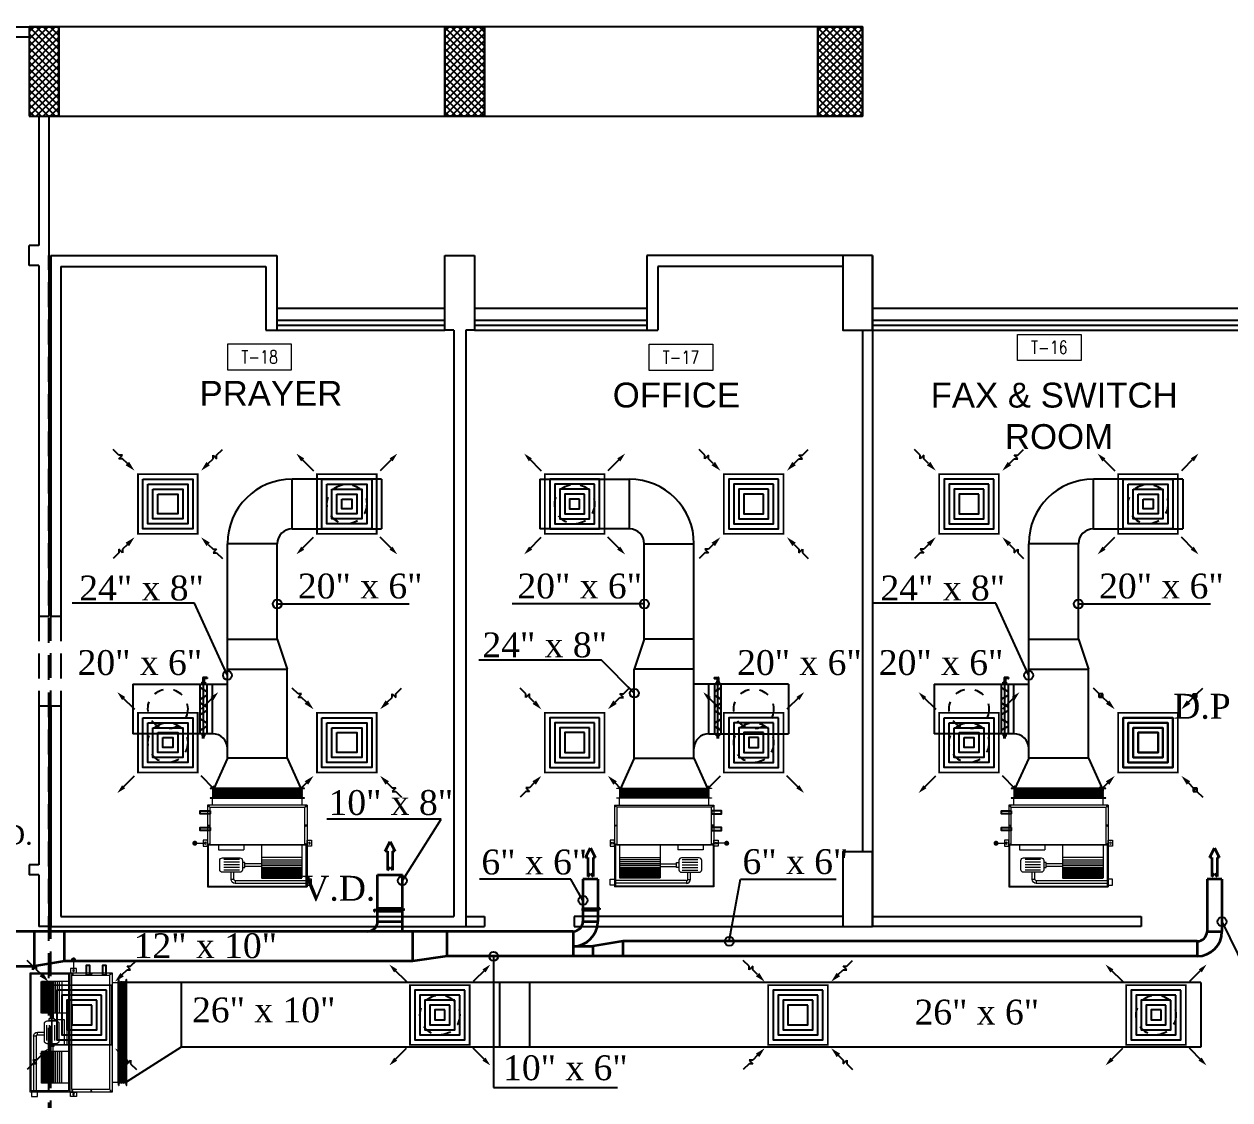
# Model space of a CAD drawing. Extents: x -432 to -365, y -145 to 173.
# Drawn here: x -423.19 to -411.07, y -5.99 to 4.83 of the extents above; entities that cross this region are included whole.
import ezdxf
from ezdxf.enums import TextEntityAlignment as Align

# ---------------------------------------------------------------- set-up
doc = ezdxf.new("R2010")
doc.units = 0
doc.header["$MEASUREMENT"] = 0
for name, pattern in [('DASHDOT', [1, 0.5, -0.25, 0, -0.25]), ('HIDDEN', [0.375, 0.25, -0.125]), ('HIDDEN-Z', [3, 2, -1])]:
    doc.linetypes.add(name, pattern=pattern)
for name, color, linetype in [('01_AC-EQUIP', 206, 'Continuous'), ('03_AC-S.DUCT', 5, 'Continuous'), ('12-AC-FL.CONN.', 2, 'Continuous'), ('A.C.VOLUM DAMPER', 2, 'Continuous'), ('COL', 2, 'Continuous'), ('COLHATCH', 5, 'Continuous'), ('column', 6, 'Continuous'), ('DASH', 1, 'Continuous'), ('elev', 2, 'Continuous'), ('FASEL', 253, 'Continuous'), ('M-CH-WP-R', 40, 'HIDDEN-Z'), ('M-CH-WP-S', 142, 'Continuous'), ('M-DIFUSER', 195, 'Continuous'), ('M-DUCT-RA', 30, 'Continuous'), ('M-DUCT-SA', 5, 'Continuous'), ('M-EQBMNT', 21, 'Continuous'), ('WALL', 4, 'Continuous'), ('WIN', 5, 'Continuous'), ('ZONE TEXT', 73, 'Continuous')]:
    doc.layers.add(name, color=color, linetype=linetype)
for name, color, linetype, lineweight in [('04-AC_F.A.DUCT', 4, 'Continuous', 35), ('A-SYMB-RMNU', 4, 'Continuous', 9), ('AC-TEXT', 15, 'Continuous', 30)]:
    doc.layers.add(name, color=color, linetype=linetype, lineweight=lineweight)
doc.styles.add('AC', font='romans.shx', dxfattribs={"height": 0.2})
doc.styles.add('ARABY', font='sosa.shx')
doc.styles.add('ROMANS-TITLE', font='ROMANS.shx', dxfattribs={"width": 0.8})
doc.dimstyles.new('IHAB', dxfattribs={"dimscale": 0, "dimtxt": 0.15, "dimasz": 0.09, "dimexe": 0.18, "dimexo": 0.0625, "dimgap": 0, "dimtad": 0, "dimtih": 1, "dimtoh": 1, "dimzin": 0, "dimdsep": 46, "dimtxsty": 'ARABY', "dimcen": 0.03, "dimse1": 1, "dimse2": 1, "dimclrd": 36, "dimclrt": 42, "dimadec": 0, "dimazin": 0, "dimtfac": 1, "dimtmove": 1, "dimatfit": 3, "dimldrblk": 'ORIGIN', "dimfxl": 1, "dimtolj": 1, "dimtzin": 0, "dimarcsym": 0})

# ---------------------------------------------------------------- blocks, each defined once
blk = doc.blocks.new('*U251')
at = {"layer": 'M-DIFUSER', "ltscale": 5, "const_width": 18}
blk.add_lwpolyline([(-300, 300), (300, 300), (300, -300), (-300, -300)], close=True, dxfattribs=at)
at = {"layer": 'M-DIFUSER', "color": 21}
for points in [[(250, 250), (-250, 250), (-250, -250), (250, -250)], [(200, 200), (-200, 200), (-200, -200), (200, -200)], [(150, 150), (-150, 150), (-150, -150), (150, -150)], [(100, 100), (-100, 100), (-100, -100), (100, -100)], [(50, 50), (-50, 50), (-50, -50), (50, -50)]]:
    blk.add_lwpolyline(points, close=True, dxfattribs=at)
at = {"layer": 'M-DUCT-SA', "color": 5, "extrusion": (-5.07059e-20, -1.19855e-17, -1)}
blk.add_line((-461, 461), (-335, 335), dxfattribs=at)
at = {"layer": 'M-DUCT-SA', "color": 5, "extrusion": (-1.19855e-17, 5.07059e-20, -1)}
blk.add_line((461, 461), (335, 335), dxfattribs=at)
at = {"layer": 'M-DUCT-SA', "color": 5, "extrusion": (1.19855e-17, -5.07059e-20, -1)}
blk.add_line((-461, -461), (-335, -335), dxfattribs=at)
at = {"layer": 'M-DUCT-SA', "color": 5, "extrusion": (5.07059e-20, 1.19855e-17, -1)}
blk.add_line((461, -461), (335, -335), dxfattribs=at)
at = {"layer": 'M-DUCT-SA', "color": 5, "extrusion": (-5.07059e-20, -1.19855e-17, -1)}
blk.add_solid([(460, 428), (429, 459), (507, 507)], dxfattribs=at)
at = {"layer": 'M-DUCT-SA', "color": 5, "extrusion": (5.07059e-20, -1.19855e-17, -1)}
blk.add_solid([(-460, 428), (-429, 459), (-507, 507)], dxfattribs=at)
at = {"layer": 'M-DUCT-SA', "color": 5, "extrusion": (1.19855e-17, -5.07059e-20, -1)}
blk.add_solid([(428, -460), (459, -429), (507, -507)], dxfattribs=at)
at = {"layer": 'M-DUCT-SA', "color": 5, "extrusion": (-1.19855e-17, -5.07059e-20, -1)}
blk.add_solid([(-428, -460), (-459, -429), (-507, -507)], dxfattribs=at)
blk = doc.blocks.new('*U254')
at = {"layer": 'M-DIFUSER', "ltscale": 5, "const_width": 18}
blk.add_lwpolyline([(-300, 300), (300, 300), (300, -300), (-300, -300)], close=True, dxfattribs=at)
at = {"layer": 'M-DIFUSER', "color": 21}
for points in [[(250, 250), (-250, 250), (-250, -250), (250, -250)], [(200, 200), (-200, 200), (-200, -200), (200, -200)], [(150, 150), (-150, 150), (-150, -150), (150, -150)], [(100, 100), (-100, 100), (-100, -100), (100, -100)]]:
    blk.add_lwpolyline(points, close=True, dxfattribs=at)
at = {"layer": 'M-DUCT-RA', "color": 30}
for p, q in [((-491, 491), (-549, 549)), ((-491, 455), (-491, 491)), ((-455, 491), (-491, 455)), ((-455, 455), (-455, 491)), ((455, 491), (491, 491)), ((491, 455), (455, 491)), ((491, 491), (549, 549)), ((-406, 406), (-455, 455)), ((406, 406), (455, 455)), ((455, 455), (491, 455)), ((-491, -455), (-455, -491)), ((-455, -455), (-491, -455)), ((-406, -406), (-455, -455)), ((406, -406), (455, -455)), ((455, -491), (491, -455)), ((455, -455), (455, -491)), ((491, -455), (491, -491)), ((-491, -491), (-549, -549)), ((-455, -491), (-491, -491)), ((491, -491), (549, -549))]:
    blk.add_line(p, q, dxfattribs=at)
for points in [[(-389, 424), (-424, 389), (-335, 335)], [(424, 389), (389, 424), (335, 335)], [(-424, -389), (-389, -424), (-335, -335)], [(389, -424), (424, -389), (335, -335)]]:
    blk.add_solid(points, dxfattribs=at)
blk = doc.blocks.new('A$C224F6469')
at = {"layer": '01_AC-EQUIP', "color": 1, "lineweight": 20}
for p, q in [((0, 0), (1, 0)), ((0, -0.82), (0, 0)), ((1, -0.82), (1, 0)), ((0.007, -0.004), (0.988, -0.004)), ((0.007, -0.42), (0.007, -0.004)), ((0.236, -0.074), (0.236, -0.145)), ((0.263, -0.074), (0.236, -0.074)), ((0.263, -0.074), (0.263, -0.145)), ((0.276, -0.035), (1, -0.035)), ((0.276, -0.061), (0.276, -0.035)), ((0.276, -0.061), (1, -0.061)), ((0.541, -0.42), (0.541, -0.09)), ((0.541, -0.09), (0.949, -0.09)), ((0.541, -0.092), (0.949, -0.092)), ((0.541, -0.094), (0.949, -0.094)), ((0.541, -0.096), (0.949, -0.096)), ((0.541, -0.099), (0.949, -0.099)), ((0.541, -0.103), (0.949, -0.103)), ((0.541, -0.106), (0.949, -0.106)), ((0.541, -0.11), (0.949, -0.11)), ((0.541, -0.115), (0.949, -0.115)), ((0.949, -0.42), (0.949, -0.09)), ((0.988, -0.42), (0.988, -0.004)), ((0.32, -0.168), (0.163, -0.168)), ((0.32, -0.194), (0.163, -0.194)), ((0.32, -0.221), (0.163, -0.221)), ((0.541, -0.204), (0.376, -0.204)), ((0.541, -0.231), (0.376, -0.231)), ((0.541, -0.122), (0.949, -0.122)), ((0.541, -0.129), (0.949, -0.129)), ((0.541, -0.138), (0.949, -0.138)), ((0.541, -0.148), (0.949, -0.148)), ((0.541, -0.158), (0.949, -0.158)), ((0.541, -0.168), (0.949, -0.168)), ((0.541, -0.175), (0.949, -0.175)), ((0.541, -0.184), (0.949, -0.184)), ((0.541, -0.194), (0.949, -0.194)), ((0.541, -0.214), (0.949, -0.214)), ((0.541, -0.23), (0.949, -0.23)), ((0.32, -0.248), (0.163, -0.248)), ((0.32, -0.274), (0.163, -0.274)), ((0.541, -0.25), (0.949, -0.25)), ((0.541, -0.27), (0.949, -0.27)), ((0.949, -0.295), (0.541, -0.295)), ((0, -0.42), (1, -0.42)), ((0.022, -0.425), (0.001, -0.425)), ((0.011, -0.418), (0.011, -0.432)), ((0.109, -0.37), (0.363, -0.37)), ((0.109, -0.42), (0.109, -0.37)), ((0.363, -0.42), (0.363, -0.37)), ((0.978, -0.425), (0.999, -0.425)), ((0.989, -0.418), (0.989, -0.432)), ((0.022, -0.615), (0.001, -0.615)), ((0.011, -0.608), (0.011, -0.622)), ((0.978, -0.615), (0.999, -0.615)), ((0.989, -0.608), (0.989, -0.622)), ((1, -0.82), (0, -0.82)), ((0.022, -0.81), (0.001, -0.81)), ((0.011, -0.803), (0.011, -0.817)), ((0.05, -0.82), (0.05, -0.89)), ((0.95, -0.82), (0.95, -0.89)), ((0.978, -0.81), (0.999, -0.81)), ((0.989, -0.803), (0.989, -0.817))]:
    blk.add_line(p, q, dxfattribs=at)
at = {"layer": '01_AC-EQUIP', "color": 1, "linetype": 'DASHDOT', "lineweight": 20}
blk.add_line((0.541, -0.168), (0.949, -0.168), dxfattribs=at)
at = {"layer": '01_AC-EQUIP', "color": 4, "lineweight": 20}
blk.add_line((-0.128, -0.438), (-0.023, -0.438), dxfattribs=at)
at = {"layer": '01_AC-EQUIP', "color": 2, "lineweight": 20}
for p, q in [((0.047, -0.9), (0.063, -0.895)), ((0.047, -0.9), (0.063, -0.905)), ((0.047, -0.91), (0.063, -0.905)), ((0.047, -0.91), (0.063, -0.915)), ((0.047, -0.92), (0.063, -0.915)), ((0.047, -0.92), (0.063, -0.925)), ((0.047, -0.931), (0.063, -0.925)), ((0.047, -0.931), (0.063, -0.936)), ((0.047, -0.941), (0.063, -0.936)), ((0.047, -0.941), (0.063, -0.946)), ((0.047, -0.951), (0.063, -0.946)), ((0.047, -0.951), (0.063, -0.956)), ((0.047, -0.961), (0.063, -0.956)), ((0.047, -0.961), (0.063, -0.966)), ((0.047, -0.971), (0.063, -0.966)), ((0.063, -0.905), (0.937, -0.905)), ((0.063, -0.915), (0.937, -0.915)), ((0.063, -0.925), (0.937, -0.925)), ((0.063, -0.936), (0.937, -0.936)), ((0.063, -0.946), (0.937, -0.946)), ((0.063, -0.956), (0.937, -0.956)), ((0.063, -0.966), (0.937, -0.966)), ((0.953, -0.9), (0.937, -0.895)), ((0.953, -0.9), (0.937, -0.905)), ((0.953, -0.91), (0.937, -0.905)), ((0.953, -0.91), (0.937, -0.915)), ((0.953, -0.92), (0.937, -0.915)), ((0.953, -0.92), (0.937, -0.925)), ((0.953, -0.931), (0.937, -0.925)), ((0.953, -0.931), (0.937, -0.936)), ((0.953, -0.941), (0.937, -0.936)), ((0.953, -0.941), (0.937, -0.946)), ((0.953, -0.951), (0.937, -0.946)), ((0.953, -0.951), (0.937, -0.956)), ((0.953, -0.961), (0.937, -0.956)), ((0.953, -0.961), (0.937, -0.966)), ((0.953, -0.971), (0.937, -0.966)), ((0.047, -0.971), (0.063, -0.976)), ((0.047, -0.981), (0.063, -0.976)), ((0.047, -0.981), (0.063, -0.987)), ((0.063, -0.976), (0.937, -0.976)), ((0.953, -0.971), (0.937, -0.976)), ((0.953, -0.981), (0.937, -0.976)), ((0.953, -0.981), (0.937, -0.987))]:
    blk.add_line(p, q, dxfattribs=at)
at = {"layer": '01_AC-EQUIP', "color": 1, "lineweight": 20}
for points in [[(1.044, -0.076), (1, -0.076), (1, -0.016), (1.044, -0.016)], [(0.351, -0.193), (0.376, -0.193), (0.376, -0.243), (0.351, -0.243)], [(-0.044, -0.407), (0, -0.407), (0, -0.467), (-0.044, -0.467)], [(0.025, -0.8), (0.975, -0.8), (0.975, -0.42), (0.025, -0.42)], [(1.044, -0.407), (1, -0.407), (1, -0.467), (1.044, -0.467)]]:
    blk.add_lwpolyline(points, close=True, dxfattribs=at)
blk.add_lwpolyline([(0.324, -0.145), (0.149, -0.145, 0.414214), (0.122, -0.171), (0.122, -0.264, 0.414214), (0.149, -0.291), (0.324, -0.291, 0.414214), (0.351, -0.264), (0.351, -0.171, 0.414214)], format="xyb", close=True, dxfattribs=at)
at = {"layer": '01_AC-EQUIP', "color": 4, "lineweight": 20, "const_width": 0.0252}
blk.add_lwpolyline([(-0.126, -0.45, 1), (-0.131, -0.425, 1)], format="xyb", close=True, dxfattribs=at)
at = {"layer": '01_AC-EQUIP', "color": 2, "lineweight": 20}
for points in [[(0.975, -0.89), (0.975, -0.895), (0.025, -0.895), (0.025, -0.89)], [(0.975, -0.987), (0.975, -0.992), (0.025, -0.992), (0.025, -0.987)]]:
    blk.add_lwpolyline(points, close=True, dxfattribs=at)
at = {"layer": '01_AC-EQUIP', "color": 1, "lineweight": 20}
for centre in [(-0.023, -0.438), (1.023, -0.438)]:
    blk.add_circle(centre, 0.00932, dxfattribs=at)
for radius in [0.0399, 0.0133]:
    blk.add_arc((0.276, -0.074), radius, 90.0006, 180.0006, dxfattribs=at)
at = {"layer": '01_AC-EQUIP', "color": 1, "lineweight": 20, "extrusion": (0, 0, -1)}
for centre, major_axis, start_param, end_param in [((0.011, -0.425), (-0.00827, 0), -1.570796, 4.712389), ((0.011, -0.425), (-0.0047, 0), 3.141593, 9.424778), ((0.011, -0.615), (-0.00827, 0), -1.570796, 4.712389), ((0.011, -0.615), (-0.0047, 0), 3.141593, 9.424778), ((0.011, -0.81), (-0.00827, 0), -1.570796, 4.712389), ((0.011, -0.81), (-0.0047, 0), 3.141593, 9.424778)]:
    blk.add_ellipse(centre, major_axis=major_axis, ratio=0.646018, start_param=start_param, end_param=end_param, dxfattribs=at)
at = {"layer": '01_AC-EQUIP', "color": 1, "lineweight": 20}
for centre, major_axis, start_param, end_param in [((0.989, -0.425), (0.00827, 0), -1.570796, 4.712389), ((0.989, -0.425), (0.0047, 0), 3.141593, 9.424778), ((0.989, -0.615), (0.00827, 0), -1.570796, 4.712389), ((0.989, -0.615), (0.0047, 0), 3.141593, 9.424778), ((0.989, -0.81), (0.00827, 0), -1.570796, 4.712389), ((0.989, -0.81), (0.0047, 0), 3.141593, 9.424778)]:
    blk.add_ellipse(centre, major_axis=major_axis, ratio=0.646018, start_param=start_param, end_param=end_param, dxfattribs=at)
at = {"layer": 'M-CH-WP-R', "color": 6, "linetype": 'ByBlock', "ltscale": 1.5}
blk.add_lwpolyline([(0.025, -0.762), (0.025, -0.732), (-0.075, -0.732), (-0.075, -0.762)], close=True, dxfattribs=at)
at = {"layer": 'M-CH-WP-S', "color": 5, "linetype": 'ByBlock', "ltscale": 1.5}
blk.add_lwpolyline([(0.025, -0.597), (0.025, -0.567), (-0.075, -0.567), (-0.075, -0.597)], close=True, dxfattribs=at)
at = {"layer": 'M-EQBMNT', "color": 21, "linetype": 'ByBlock', "ltscale": 1.5}
blk.add_line((0.541, -0.09), (0.949, -0.09), dxfattribs=at)
blk = doc.blocks.new('A$C180A56EA')
at = {"layer": 'A.C.VOLUM DAMPER'}
h = blk.add_hatch(dxfattribs=at)
h.set_pattern_fill('ANSI31', color=256, scale=0.001, style=0)
h.set_pattern_definition([(45, (129.5106855, -230.48025158), (-8.838834765e-05, 8.838834765e-05), [])])
h.paths.add_polyline_path([(0.0459, 0.0039), (0.0459, 0.0065), (0.0401, 0.0065), (0.0401, -0.0027), (0.0459, -0.0027), (0.0459, 0), (0.0603, 0), (0.0603, 0.0128), (0.057, 0.0128), (0.057, 0.0039)])
for p, q in [((-0.1242, 0.0032), (-0.1161, 0.0032)), ((-0.1161, 0.0004), (-0.119, 0.0032)), ((-0.1185, 0), (-0.1161, 0.0024)), ((-0.1161, 0.0015), (-0.1179, 0.0032)), ((-0.1174, 0), (-0.1161, 0.0013)), ((-0.1161, 0.0026), (-0.1168, 0.0032)), ((-0.1163, 0), (-0.1161, 0.0001)), ((-0.1161, 0.0001), (-0.1104, 0.0058)), ((-0.1161, 0.0013), (-0.1116, 0.0058)), ((-0.1161, 0.0024), (-0.1127, 0.0058)), ((-0.1161, -0.0026), (-0.1161, 0.0058)), ((-0.1161, 0.0035), (-0.1138, 0.0058)), ((-0.1161, 0.0058), (-0.1099, 0.0058)), ((-0.1161, 0.0057), (-0.116, 0.0058)), ((-0.1161, 0.0046), (-0.1149, 0.0058)), ((-0.1161, -0.001), (-0.1099, 0.0053)), ((-0.1099, -0.0014), (-0.1161, 0.0048)), ((-0.1161, -0.0021), (-0.1099, 0.0042)), ((-0.1099, -0.0026), (-0.1161, 0.0037)), ((-0.1109, -0.0026), (-0.1161, 0.0026)), ((-0.112, -0.0026), (-0.1161, 0.0015)), ((-0.1131, -0.0026), (-0.1161, 0.0004)), ((-0.1099, -0.0003), (-0.116, 0.0058)), ((-0.1156, -0.0026), (-0.1099, 0.0031)), ((-0.1099, 0.0008), (-0.1149, 0.0058)), ((-0.1145, -0.0026), (-0.1099, 0.002)), ((-0.1099, 0.0019), (-0.1138, 0.0058)), ((-0.1134, -0.0026), (-0.1099, 0.0009)), ((-0.1128, 0.0019), (0.0401, 0.0019)), ((-0.1099, 0.003), (-0.1127, 0.0058)), ((-0.1099, 0.0041), (-0.1116, 0.0058)), ((-0.1099, 0.0052), (-0.1105, 0.0058)), ((0.0401, 0.0121), (-0.1099, 0.0121)), ((-0.0882, 0.0113), (-0.0994, -0.0075)), ((-0.0768, 0.0113), (-0.0656, -0.0075)), ((-0.0402, 0.0113), (-0.0514, -0.0075)), ((-0.0284, 0.0113), (-0.0173, -0.0075)), ((0.0056, 0.0113), (-0.0056, -0.0075)), ((0.0174, 0.0113), (0.0286, -0.0075)), ((0.0459, 0.0065), (0.0401, 0.0065)), ((0.0401, 0.0065), (0.0401, -0.0027)), ((0.0459, 0.0039), (0.0459, 0.0065)), ((0.057, 0.0039), (0.0459, 0.0039)), ((0.0603, 0.0128), (0.057, 0.0128)), ((0.057, 0.0128), (0.057, 0.0039)), ((0.0603, 0.0128), (0.0603, 0)), ((-0.1242, 0), (-0.1161, 0)), ((-0.1142, -0.0026), (-0.1161, -0.0007)), ((-0.1153, -0.0026), (-0.1161, -0.0018)), ((-0.1099, -0.0026), (-0.1161, -0.0026)), ((-0.1123, -0.0026), (-0.1099, -0.0003)), ((-0.1111, -0.0026), (-0.1099, -0.0014)), ((-0.11, -0.0026), (-0.1099, -0.0025)), ((-0.1099, -0.0083), (0.0401, -0.0083)), ((0.0401, -0.0027), (0.0459, -0.0027)), ((0.0603, 0), (0.0459, 0)), ((0.0459, -0.0027), (0.0459, 0))]:
    blk.add_line(p, q, dxfattribs=at)
at = {"layer": 'A.C.VOLUM DAMPER', "extrusion": (0, 0, -1)}
for centre, major_axis, start_param, end_param in [((-0.0938, 0.0019), (0.00135, 0.00135), 3.926991, 7.068583), ((-0.0938, 0.0019), (-0.00135, 0.00135), 2.356195, 5.497787), ((-0.0712, 0.0019), (0.00135, 0.00135), 3.926991, 7.068583), ((-0.0712, 0.0019), (-0.00135, 0.00135), 2.356195, 5.497787), ((-0.0458, 0.0019), (0.00135, 0.00135), 3.926991, 7.068583), ((-0.0458, 0.0019), (-0.00135, 0.00135), 2.356195, 5.497787), ((-0.0228, 0.0019), (0.00135, 0.00135), 3.926991, 7.068583), ((-0.0228, 0.0019), (-0.00135, 0.00135), 2.356194, 5.497787), ((0, 0.0019), (0.00135, 0.00135), 3.926991, 7.068583), ((0, 0.0019), (0.00135, 0.00135), 0.785398, 3.926991), ((0.023, 0.0019), (0.00135, 0.00135), 3.926991, 7.068583), ((0.023, 0.0019), (-0.00135, 0.00135), 2.356195, 5.497787)]:
    blk.add_ellipse(centre, major_axis=major_axis, ratio=1, start_param=start_param, end_param=end_param, dxfattribs=at)
blk = doc.blocks.new('A$C069E27EC')
at = {"layer": '01_AC-EQUIP', "color": 2, "linetype": 'Continuous'}
for p, q in [((0, 0), (0, -130)), ((1, 0.3), (0.5, -1.3)), ((1, 0.3), (1.5, -1.3)), ((2, 0.3), (1.5, -1.3)), ((2, 0.3), (2.5, -1.3)), ((3, 0.3), (2.5, -1.3)), ((3, 0.3), (3.6, -1.3)), ((4.1, 0.3), (3.6, -1.3)), ((4.1, 0.3), (4.6, -1.3)), ((5.1, 0.3), (4.6, -1.3)), ((5.1, 0.3), (5.6, -1.3)), ((6.1, 0.3), (5.6, -1.3)), ((6.1, 0.3), (6.6, -1.3)), ((7.1, 0.3), (6.6, -1.3)), ((7.1, 0.3), (7.6, -1.3)), ((8.1, 0.3), (7.6, -1.3)), ((8.1, 0.3), (8.6, -1.3)), ((9.2, 0.3), (8.6, -1.3)), ((9.2, 0.3), (9.7, -1.3)), ((1.5, -128.7), (1.5, -1.3)), ((2.5, -128.7), (2.5, -1.3)), ((3.6, -128.7), (3.6, -1.3)), ((4.6, -128.7), (4.6, -1.3)), ((5.6, -128.7), (5.6, -1.3)), ((6.6, -128.7), (6.6, -1.3)), ((7.6, -128.7), (7.6, -1.3)), ((8.6, -128.7), (8.6, -1.3)), ((1, -130.3), (0.5, -128.7)), ((1, -130.3), (1.5, -128.7)), ((2, -130.3), (1.5, -128.7)), ((2, -130.3), (2.5, -128.7)), ((3, -130.3), (2.5, -128.7)), ((3, -130.3), (3.6, -128.7)), ((4.1, -130.3), (3.6, -128.7)), ((4.1, -130.3), (4.6, -128.7)), ((5.1, -130.3), (4.6, -128.7)), ((5.1, -130.3), (5.6, -128.7)), ((6.1, -130.3), (5.6, -128.7)), ((6.1, -130.3), (6.6, -128.7)), ((7.1, -130.3), (6.6, -128.7)), ((7.1, -130.3), (7.6, -128.7)), ((8.1, -130.3), (7.6, -128.7)), ((8.1, -130.3), (8.6, -128.7)), ((9.2, -130.3), (8.6, -128.7)), ((9.2, -130.3), (9.7, -128.7))]:
    blk.add_line(p, q, dxfattribs=at)
for points in [[(0, 2.5), (0.5, 2.5), (0.5, -132.5), (0, -132.5)], [(9.7, 2.5), (10.2, 2.5), (10.2, -132.5), (9.7, -132.5)]]:
    blk.add_lwpolyline(points, close=True, dxfattribs=at)
blk = doc.blocks.new('A$C7CD32F90')
at = {"layer": '01_AC-EQUIP', "color": 1, "lineweight": 20}
for p, q in [((0.089, -0.4), (0.089, -0.116)), ((0.408, -0.116), (0.089, -0.116)), ((0.408, -0.117), (0.089, -0.117)), ((0.408, -0.119), (0.089, -0.119)), ((0.408, -0.4), (0.408, -0.116)), ((0.599, -0.074), (0.599, -0.145)), ((0.626, -0.074), (0.599, -0.074)), ((0.626, -0.074), (0.626, -0.145)), ((0.639, -0.035), (1.2, -0.035)), ((0.639, -0.061), (0.639, -0.035)), ((0.639, -0.061), (1.2, -0.061)), ((0.791, -0.4), (0.791, -0.116)), ((0.791, -0.116), (1.11, -0.116)), ((0.791, -0.117), (1.11, -0.117)), ((0.791, -0.119), (1.11, -0.119)), ((1.11, -0.4), (1.11, -0.116)), ((0.408, -0.122), (0.089, -0.122)), ((0.408, -0.125), (0.089, -0.125)), ((0.408, -0.128), (0.089, -0.128)), ((0.408, -0.132), (0.089, -0.132)), ((0.408, -0.136), (0.089, -0.136)), ((0.408, -0.141), (0.089, -0.141)), ((0.408, -0.148), (0.089, -0.148)), ((0.408, -0.155), (0.089, -0.155)), ((0.408, -0.164), (0.089, -0.164)), ((0.408, -0.173), (0.089, -0.173)), ((0.408, -0.183), (0.089, -0.183)), ((0.408, -0.193), (0.089, -0.193)), ((0.408, -0.201), (0.089, -0.201)), ((0.408, -0.209), (0.089, -0.209)), ((0.408, -0.219), (0.089, -0.219)), ((0.408, -0.229), (0.089, -0.229)), ((0.408, -0.239), (0.089, -0.239)), ((0.408, -0.204), (0.46, -0.204)), ((0.408, -0.231), (0.46, -0.231)), ((0.683, -0.168), (0.526, -0.168)), ((0.683, -0.194), (0.526, -0.194)), ((0.683, -0.221), (0.526, -0.221)), ((0.791, -0.204), (0.739, -0.204)), ((0.791, -0.231), (0.739, -0.231)), ((0.791, -0.122), (1.11, -0.122)), ((0.791, -0.125), (1.11, -0.125)), ((0.791, -0.128), (1.11, -0.128)), ((0.791, -0.132), (1.11, -0.132)), ((0.791, -0.136), (1.11, -0.136)), ((0.791, -0.141), (1.11, -0.141)), ((0.791, -0.148), (1.11, -0.148)), ((0.791, -0.155), (1.11, -0.155)), ((0.791, -0.164), (1.11, -0.164)), ((0.791, -0.173), (1.11, -0.173)), ((0.791, -0.183), (1.11, -0.183)), ((0.791, -0.193), (1.11, -0.193)), ((0.791, -0.201), (1.11, -0.201)), ((0.791, -0.209), (1.11, -0.209)), ((0.791, -0.219), (1.11, -0.219)), ((0.791, -0.229), (1.11, -0.229)), ((0.791, -0.239), (1.11, -0.239)), ((0.408, -0.255), (0.089, -0.255)), ((0.408, -0.275), (0.089, -0.275)), ((0.408, -0.295), (0.089, -0.295)), ((0.089, -0.321), (0.408, -0.321)), ((0.472, -0.243), (0.472, -0.343)), ((0.472, -0.343), (0.726, -0.343)), ((0.683, -0.248), (0.526, -0.248)), ((0.683, -0.274), (0.526, -0.274)), ((0.726, -0.243), (0.726, -0.343)), ((0.791, -0.255), (1.11, -0.255)), ((0.791, -0.275), (1.11, -0.275)), ((0.791, -0.295), (1.11, -0.295)), ((1.11, -0.321), (0.791, -0.321)), ((0.022, -0.425), (0.001, -0.425)), ((0.011, -0.418), (0.011, -0.432)), ((0.472, -0.37), (0.726, -0.37)), ((0.472, -0.4), (0.472, -0.37)), ((0.726, -0.4), (0.726, -0.37)), ((1.178, -0.425), (1.199, -0.425)), ((1.189, -0.418), (1.189, -0.432)), ((0.022, -0.615), (0.001, -0.615)), ((0.011, -0.608), (0.011, -0.622)), ((1.178, -0.615), (1.199, -0.615)), ((1.189, -0.608), (1.189, -0.622)), ((0.022, -0.81), (0.001, -0.81)), ((0.011, -0.803), (0.011, -0.817)), ((0.1, -0.824), (0.1, -0.89)), ((1.1, -0.824), (1.1, -0.89)), ((1.178, -0.81), (1.199, -0.81)), ((1.189, -0.803), (1.189, -0.817))]:
    blk.add_line(p, q, dxfattribs=at)
at = {"layer": '01_AC-EQUIP', "color": 1, "linetype": 'DASHDOT', "lineweight": 20}
for p, q in [((0.408, -0.193), (0.089, -0.193)), ((0.791, -0.193), (1.11, -0.193))]:
    blk.add_line(p, q, dxfattribs=at)
at = {"layer": '01_AC-EQUIP', "color": 4, "lineweight": 20}
blk.add_line((-0.128, -0.438), (-0.023, -0.438), dxfattribs=at)
at = {"layer": '01_AC-EQUIP', "color": 1, "lineweight": 20}
for points in [[(0, -0.4), (1.2, -0.4), (1.2, 0), (0, 0)], [(0.012, -0.388), (1.188, -0.388), (1.188, -0.012), (0.012, -0.012)], [(1.244, -0.076), (1.2, -0.076), (1.2, -0.016), (1.244, -0.016)], [(0.485, -0.193), (0.46, -0.193), (0.46, -0.243), (0.485, -0.243)], [(0.714, -0.193), (0.739, -0.193), (0.739, -0.243), (0.714, -0.243)], [(-0.044, -0.407), (0, -0.407), (0, -0.467), (-0.044, -0.467)], [(1.2, -0.4), (0, -0.4), (0, -0.824), (1.2, -0.824)], [(1.175, -0.42), (0.024, -0.42), (0.024, -0.8), (1.175, -0.8)], [(1.244, -0.407), (1.2, -0.407), (1.2, -0.467), (1.244, -0.467)]]:
    blk.add_lwpolyline(points, close=True, dxfattribs=at)
blk.add_lwpolyline([(0.687, -0.145), (0.511, -0.145, 0.414214), (0.485, -0.171), (0.485, -0.264, 0.414214), (0.511, -0.291), (0.687, -0.291, 0.414214), (0.714, -0.264), (0.714, -0.171, 0.414214)], format="xyb", close=True, dxfattribs=at)
at = {"layer": '01_AC-EQUIP', "color": 4, "lineweight": 20, "const_width": 0.0252}
blk.add_lwpolyline([(-0.126, -0.45, 1), (-0.131, -0.425, 1)], format="xyb", close=True, dxfattribs=at)
at = {"layer": '01_AC-EQUIP', "color": 1, "lineweight": 20}
for centre in [(-0.023, -0.438), (1.223, -0.438)]:
    blk.add_circle(centre, 0.00932, dxfattribs=at)
for radius in [0.0399, 0.0133]:
    blk.add_arc((0.639, -0.074), radius, 90.0006, 180.0006, dxfattribs=at)
at = {"layer": '01_AC-EQUIP', "color": 1, "lineweight": 20, "extrusion": (0, 0, -1)}
for centre, major_axis, start_param, end_param in [((0.011, -0.425), (-0.00827, 0), -1.570796, 4.712389), ((0.011, -0.425), (-0.0047, 0), 3.141593, 9.424778), ((0.011, -0.615), (-0.00827, 0), -1.570796, 4.712389), ((0.011, -0.615), (-0.0047, 0), 3.141593, 9.424778), ((0.011, -0.81), (-0.00827, 0), -1.570796, 4.712389), ((0.011, -0.81), (-0.0047, 0), 3.141593, 9.424778)]:
    blk.add_ellipse(centre, major_axis=major_axis, ratio=0.646018, start_param=start_param, end_param=end_param, dxfattribs=at)
at = {"layer": '01_AC-EQUIP', "color": 1, "lineweight": 20}
for centre, major_axis, start_param, end_param in [((1.189, -0.425), (0.00827, 0), -1.570796, 4.712389), ((1.189, -0.425), (0.0047, 0), 3.141593, 9.424778), ((1.189, -0.615), (0.00827, 0), -1.570796, 4.712389), ((1.189, -0.615), (0.0047, 0), 3.141593, 9.424778), ((1.189, -0.81), (0.00827, 0), -1.570796, 4.712389), ((1.189, -0.81), (0.0047, 0), 3.141593, 9.424778)]:
    blk.add_ellipse(centre, major_axis=major_axis, ratio=0.646018, start_param=start_param, end_param=end_param, dxfattribs=at)
at = {"layer": 'M-CH-WP-R', "color": 6, "linetype": 'ByBlock', "ltscale": 1.5}
blk.add_lwpolyline([(0.025, -0.762), (0.025, -0.732), (-0.075, -0.732), (-0.075, -0.762)], close=True, dxfattribs=at)
at = {"layer": 'M-CH-WP-S', "color": 5, "linetype": 'ByBlock', "ltscale": 1.5}
blk.add_lwpolyline([(0.025, -0.597), (0.025, -0.567), (-0.075, -0.567), (-0.075, -0.597)], close=True, dxfattribs=at)
at = {"layer": 'M-EQBMNT', "color": 21, "linetype": 'ByBlock', "ltscale": 1.5}
for p, q in [((0.408, -0.116), (0.089, -0.116)), ((0.791, -0.116), (1.11, -0.116))]:
    blk.add_line(p, q, dxfattribs=at)
at = {"layer": '01_AC-EQUIP', "color": 1, "lineweight": 20, "xscale": 0.00784765227677817, "yscale": 0.00784765227677817, "zscale": 0.00784765227677817, "rotation": 270}
blk.add_blockref('A$C069E27EC', (1.11, -0.89), dxfattribs=at)
blk = doc.blocks.new('A$C4397250F')
at = {"layer": '04-AC_F.A.DUCT'}
for p, q in [((0, 0), (-0.0241, -0.0482)), ((-0.0241, -0.0482), (-0.0132, -0.0482)), ((-0.0132, -0.0482), (-0.0132, -0.1443)), ((0.0241, -0.0482), (0, 0)), ((0.0132, -0.0482), (0.0241, -0.0482)), ((0.0132, -0.0482), (0.0132, -0.1443)), ((0, -0.1288), (-0.0132, -0.1443)), ((0.0132, -0.1443), (0, -0.1288))]:
    blk.add_line(p, q, dxfattribs=at)
blk = doc.blocks.new('A-ROOM')
at = {"layer": 'A-SYMB-RMNU'}
blk.add_lwpolyline([(-425, 175), (425, 175), (425, -175), (-425, -175)], close=True, dxfattribs=at)
at = {"layer": 'A-SYMB-RMNU', "style": 'ROMANS-TITLE', "width": 0.8}
blk.add_attdef('ROOM-NO', text='', height=175, dxfattribs=at).set_placement((0, 0), align=Align.MIDDLE)

msp = doc.modelspace()

# ---------------------------------------------------------------- hatches: boundary and pattern name
at = {"layer": 'COLHATCH', "linetype": 'Continuous'}
h = msp.add_hatch(dxfattribs=at)
h.set_pattern_fill('_USER', color=252, scale=0.05, angle=45, style=0, double=1, pattern_type=0)
h.set_pattern_definition([(45, (-202.924395, -172.77691), (-0.035355339, 0.035355339), []), (135, (-202.924395, -172.77691), (-0.035355339, -0.035355339), [])])
h.paths.add_polyline_path([(-382.484, 4.803), (-382.784, 4.803), (-382.784, 3.903), (-382.484, 3.903)])
h.paths.add_polyline_path([(-380.484, 4.803), (-381.284, 4.803), (-381.284, 4.503), (-380.484, 4.503)])
h.paths.add_polyline_path([(-378.534, 2.803), (-378.834, 2.803), (-378.834, 2.203), (-378.534, 2.203)])
h.paths.add_polyline_path([(-378.134, -0.777), (-378.934, -0.777), (-378.934, -1.077), (-378.134, -1.077)])
h.paths.add_polyline_path([(-380.684, -0.777), (-381.484, -0.777), (-381.484, -1.077), (-380.684, -1.077)])
h.paths.add_polyline_path([(-380.584, -5.827), (-381.484, -5.827), (-381.484, -6.127), (-380.584, -6.127)])
h.paths.add_polyline_path([(-378.134, -5.777), (-378.934, -5.777), (-378.934, -6.077), (-378.134, -6.077)])
h.paths.add_polyline_path([(-380.392, -12.047), (-381.492, -12.047), (-381.492, -12.347), (-380.639, -12.347, -0.011587), (-380.655, -13.033), (-380.405, -13.043, 0.01656)])
h.paths.add_polyline_path([(-380.586, -14.777), (-380.84, -14.777, -0.040808), (-381.428, -17.116), (-381.192, -17.197, 0.04151)])
h.paths.add_polyline_path([(-382.484, -14.177), (-382.784, -14.177), (-382.784, -15.077), (-382.484, -15.077)])
h.paths.add_polyline_path([(-386.614, -14.177), (-387.014, -14.177), (-387.014, -15.077), (-386.614, -15.077)])
h.paths.add_polyline_path([(-390.414, -14.177), (-390.864, -14.177), (-390.864, -15.077), (-390.414, -15.077)])
h.paths.add_polyline_path([(-390.664, -15.997), (-390.964, -15.997), (-390.964, -16.897), (-390.664, -16.897)])
h.paths.add_polyline_path([(-398.664, -14.177), (-398.964, -14.177), (-398.964, -15.077), (-398.664, -15.077)])
h.paths.add_polyline_path([(-398.664, -15.997), (-398.964, -15.997), (-398.964, -16.897), (-398.664, -16.897)])
h.paths.add_polyline_path([(-406.664, -14.177), (-406.964, -14.177), (-406.964, -15.077), (-406.664, -15.077)])
h.paths.add_polyline_path([(-406.664, -15.997), (-406.964, -15.997), (-406.964, -16.897), (-406.664, -16.897)])
h.paths.add_polyline_path([(-414.764, -14.177), (-415.214, -14.177), (-415.214, -15.077), (-414.764, -15.077)])
h.paths.add_polyline_path([(-414.664, -15.997), (-414.964, -15.997), (-414.964, -16.897), (-414.664, -16.897)])
h.paths.add_polyline_path([(-418.614, -14.177), (-419.014, -14.177), (-419.014, -15.077), (-418.614, -15.077)])
h.paths.add_polyline_path([(-422.844, -14.177), (-423.144, -14.177), (-423.144, -15.077), (-422.844, -15.077)])
h.paths.add_polyline_path([(-424.137, -12.047), (-425.237, -12.047, 0.01656), (-425.224, -13.043), (-424.974, -13.033, -0.011587), (-424.99, -12.347), (-424.137, -12.347)])
h.paths.add_polyline_path([(-424.789, -14.777), (-425.042, -14.777, 0.04151), (-424.437, -17.197), (-424.2, -17.116, -0.040808)])
h.paths.add_polyline_path([(-424.144, -5.827), (-425.044, -5.827), (-425.044, -6.127), (-424.144, -6.127)])
h.paths.add_polyline_path([(-426.694, -5.777), (-427.494, -5.777), (-427.494, -6.077), (-426.694, -6.077)])
h.paths.add_polyline_path([(-426.694, -0.777), (-427.494, -0.777), (-427.494, -1.077), (-426.694, -1.077)])
h.paths.add_polyline_path([(-424.144, -0.777), (-424.944, -0.777), (-424.944, -1.077), (-424.144, -1.077)])
h.paths.add_polyline_path([(-426.794, 2.803), (-427.094, 2.803), (-427.094, 2.203), (-426.794, 2.203)])
h.paths.add_polyline_path([(-424.344, 4.803), (-425.144, 4.803), (-425.144, 4.503), (-424.344, 4.503)])
h.paths.add_polyline_path([(-422.844, 4.803), (-423.144, 4.803), (-423.144, 3.903), (-422.844, 3.903)])
h.paths.add_polyline_path([(-418.564, 4.803), (-418.964, 4.803), (-418.964, 3.903), (-418.564, 3.903)])
h.paths.add_polyline_path([(-414.764, 4.803), (-415.214, 4.803), (-415.214, 3.903), (-414.764, 3.903)])
h.paths.add_polyline_path([(-405.414, 7.003), (-405.714, 7.003), (-405.714, 6.403), (-405.414, 6.403)])
h.paths.add_polyline_path([(-405.414, 4.503), (-400.314, 4.503), (-400.314, 3.053), (-400.014, 3.053), (-400.014, 4.803), (-405.714, 4.803), (-405.714, 3.053), (-405.414, 3.053)])
h.paths.add_polyline_path([(-398.664, 7.003), (-398.964, 7.003), (-398.964, 6.403), (-398.664, 6.403)])
h.paths.add_polyline_path([(-398.664, 3.653), (-398.964, 3.653), (-398.964, 3.053), (-398.664, 3.053)])
h.paths.add_polyline_path([(-390.414, 4.803), (-390.864, 4.803), (-390.864, 3.903), (-390.414, 3.903)])

# ---------------------------------------------------------------- linework, layer by layer
at = {"layer": '03_AC-S.DUCT', "linetype": 'Continuous'}
for p, q in [((-419.599, 0.253), (-420.499, 0.253)), ((-420.499, -0.247), (-420.499, 0.253)), ((-419.599, 0.253), (-419.599, -0.247)), ((-418.009, 0.253), (-418.009, -0.247)), ((-418.009, 0.253), (-417.109, 0.253)), ((-417.109, -0.247), (-417.109, 0.253)), ((-411.544, 0.253), (-412.444, 0.253)), ((-412.444, -0.247), (-412.444, 0.253)), ((-411.544, 0.253), (-411.544, -0.247)), ((-420.499, -0.247), (-419.599, -0.247)), ((-417.109, -0.247), (-418.009, -0.247)), ((-412.444, -0.247), (-411.544, -0.247)), ((-421.149, -2.555), (-421.149, -0.397)), ((-420.649, -0.397), (-421.149, -0.397)), ((-420.649, -1.358), (-420.649, -0.397)), ((-416.959, -1.358), (-416.959, -0.397)), ((-416.959, -0.397), (-416.459, -0.397)), ((-416.459, -2.555), (-416.459, -0.397)), ((-413.094, -2.555), (-413.094, -0.397)), ((-412.594, -0.397), (-413.094, -0.397)), ((-412.594, -1.358), (-412.594, -0.397)), ((-421.149, -1.358), (-420.649, -1.358)), ((-420.649, -1.358), (-420.549, -1.658)), ((-416.959, -1.358), (-417.059, -1.658)), ((-416.459, -1.358), (-416.959, -1.358)), ((-413.094, -1.358), (-412.594, -1.358)), ((-412.594, -1.358), (-412.494, -1.658)), ((-421.149, -1.658), (-420.549, -1.658)), ((-420.549, -2.555), (-420.549, -1.658)), ((-417.059, -2.555), (-417.059, -1.658)), ((-416.459, -1.658), (-417.059, -1.658)), ((-413.094, -1.658), (-412.494, -1.658)), ((-412.494, -2.555), (-412.494, -1.658)), ((-422.099, -1.808), (-422.099, -2.308)), ((-422.099, -1.808), (-421.149, -1.808)), ((-421.299, -2.308), (-421.299, -1.808)), ((-415.509, -1.808), (-416.459, -1.808)), ((-416.309, -2.308), (-416.309, -1.808)), ((-415.509, -1.808), (-415.509, -2.308)), ((-414.044, -1.808), (-413.094, -1.808)), ((-414.044, -1.808), (-414.044, -2.308)), ((-413.244, -2.308), (-413.244, -1.808)), ((-421.299, -2.308), (-422.099, -2.308)), ((-416.309, -2.308), (-415.509, -2.308)), ((-413.244, -2.308), (-414.044, -2.308)), ((-421.149, -2.555), (-421.287, -2.86)), ((-420.549, -2.555), (-421.149, -2.555)), ((-420.549, -2.555), (-420.412, -2.86)), ((-417.059, -2.555), (-417.197, -2.86)), ((-417.059, -2.555), (-416.459, -2.555)), ((-416.459, -2.555), (-416.322, -2.86)), ((-413.094, -2.555), (-413.232, -2.86)), ((-412.494, -2.555), (-413.094, -2.555)), ((-412.494, -2.555), (-412.357, -2.86)), ((-411.364, -4.812), (-422.168, -4.812)), ((-421.614, -4.812), (-421.614, -5.462)), ((-418.414, -4.812), (-418.414, -5.462)), ((-418.114, -4.812), (-418.114, -5.462)), ((-411.364, -4.812), (-411.364, -5.462)), ((-421.614, -5.462), (-422.168, -5.812)), ((-411.364, -5.462), (-421.614, -5.462))]:
    msp.add_line(p, q, dxfattribs=at)
for centre, radius, start, end in [((-420.499, -0.397), 0.65, 90, 180), ((-417.109, -0.397), 0.65, 0, 90), ((-412.444, -0.397), 0.65, 90, 180), ((-420.499, -0.397), 0.15, 90, 180), ((-417.109, -0.397), 0.15, 0, 90), ((-412.444, -0.397), 0.15, 90, 180), ((-421.299, -2.458), 0.15, 0, 90), ((-416.309, -2.458), 0.15, 90, 180), ((-413.244, -2.458), 0.15, 0, 90)]:
    msp.add_arc(centre, radius, start, end, dxfattribs=at)
at = {"layer": '04-AC_F.A.DUCT', "linetype": 'Continuous'}
for p, q in [((-419.64, -4.196), (-419.64, -3.727)), ((-419.64, -3.727), (-419.39, -3.727)), ((-419.39, -4.296), (-419.39, -3.727)), ((-417.575, -3.771), (-417.575, -4.196)), ((-417.425, -3.771), (-417.575, -3.771)), ((-417.425, -3.771), (-417.425, -4.196)), ((-411.301, -3.771), (-411.301, -4.296)), ((-411.151, -3.771), (-411.301, -3.771)), ((-411.151, -3.771), (-411.151, -4.296)), ((-419.64, -4.196), (-419.39, -4.196)), ((-417.575, -4.196), (-417.425, -4.196)), ((-417.675, -4.296), (-423.567, -4.296)), ((-423.088, -4.646), (-423.088, -4.296)), ((-422.788, -4.596), (-422.788, -4.296)), ((-419.29, -4.296), (-419.29, -4.596)), ((-418.94, -4.546), (-418.94, -4.296)), ((-417.675, -4.296), (-417.675, -4.546)), ((-411.301, -4.296), (-411.151, -4.296)), ((-417.675, -4.446), (-417.475, -4.446)), ((-417.175, -4.396), (-417.475, -4.446)), ((-417.475, -4.446), (-417.475, -4.546)), ((-411.401, -4.396), (-417.175, -4.396)), ((-417.175, -4.396), (-417.175, -4.546)), ((-411.401, -4.396), (-411.401, -4.546)), ((-422.788, -4.596), (-423.088, -4.646)), ((-419.29, -4.596), (-422.788, -4.596)), ((-418.94, -4.546), (-419.29, -4.596)), ((-411.401, -4.546), (-418.94, -4.546)), ((-423.567, -4.646), (-423.088, -4.646))]:
    msp.add_line(p, q, dxfattribs=at)
for centre, radius in [((-419.74, -4.196), 0.1), ((-417.675, -4.196), 0.1), ((-417.675, -4.196), 0.25), ((-411.401, -4.296), 0.1), ((-411.401, -4.296), 0.25)]:
    msp.add_arc(centre, radius, 270, 0, dxfattribs=at)
at = {"layer": '12-AC-FL.CONN.', "linetype": 'HIDDEN', "ltscale": 0.25}
for centre in [(-419.949, 0.003), (-417.659, 0.003), (-411.894, 0.003), (-421.749, -2.058), (-415.859, -2.058), (-413.694, -2.058), (-421.749, -2.397), (-415.859, -2.397), (-413.694, -2.397), (-419.014, -5.137), (-411.814, -5.137)]:
    msp.add_circle(centre, 0.2, dxfattribs=at)
at = {"layer": 'COL', "linetype": 'Continuous'}
for points in [[(-414.664, 2.503), (-414.964, 2.503), (-414.964, 1.753), (-414.664, 1.753)], [(-414.664, -3.497), (-414.964, -3.497), (-414.964, -4.247), (-414.664, -4.247)]]:
    msp.add_lwpolyline(points, close=True, dxfattribs=at)
at = {"layer": 'column', "color": 252}
for points in [[(-423.144, 3.903), (-422.844, 3.903), (-422.844, 4.803), (-423.144, 4.803)], [(-418.964, 3.903), (-418.564, 3.903), (-418.564, 4.803), (-418.964, 4.803)], [(-415.214, 3.903), (-414.764, 3.903), (-414.764, 4.803), (-415.214, 4.803)]]:
    msp.add_lwpolyline(points, close=True, dxfattribs=at)
at = {"layer": 'DASH', "linetype": 'HIDDEN'}
for p, q in [((-423.044, -1.127), (-423.044, -2.027)), ((-422.824, -1.127), (-422.824, -2.027))]:
    msp.add_line(p, q, dxfattribs=at)
at = {"layer": 'elev', "color": 252, "linetype": 'Continuous'}
for p, q in [((-418.964, 4.803), (-422.844, 4.803)), ((-415.214, 4.803), (-418.564, 4.803)), ((-422.844, 3.903), (-418.964, 3.903)), ((-418.564, 3.903), (-415.214, 3.903))]:
    msp.add_line(p, q, dxfattribs=at)
at = {"layer": 'FASEL', "linetype": 'HIDDEN'}
for points in [[(-422.944, -12.267), (-422.944, 2.503)], [(-422.924, -12.247), (-422.924, 2.503)]]:
    msp.add_lwpolyline(points, dxfattribs=at)
at = {"layer": 'WALL', "color": 252, "linetype": 'Continuous'}
for p, q in [((-423.444, 4.803), (-422.844, 4.803)), ((-423.144, 4.803), (-422.844, 4.803)), ((-422.844, 4.803), (-422.844, 3.903)), ((-415.214, 3.903), (-415.214, 4.803)), ((-415.214, 4.803), (-414.764, 4.803)), ((-414.764, 4.803), (-414.764, 3.903)), ((-423.444, 4.703), (-423.144, 4.703)), ((-423.144, 4.703), (-423.144, 3.903)), ((-423.144, 3.903), (-423.044, 3.903)), ((-423.044, 3.903), (-423.044, 2.603)), ((-422.944, 3.903), (-422.944, -1.127)), ((-422.844, 3.903), (-422.944, 3.903)), ((-414.764, 3.903), (-415.214, 3.903)), ((-423.044, 2.603), (-423.144, 2.603)), ((-423.144, 2.403), (-423.144, 2.603)), ((-422.924, 2.503), (-420.654, 2.503)), ((-422.924, 2.503), (-422.924, -1.127)), ((-420.654, 2.503), (-420.654, 1.753)), ((-418.964, 1.753), (-418.964, 2.503)), ((-418.964, 2.503), (-418.664, 2.503)), ((-418.664, 2.503), (-418.664, 1.753)), ((-414.664, 2.503), (-416.934, 2.503)), ((-416.934, 2.503), (-416.934, 1.753)), ((-414.664, 2.503), (-414.664, -4.247)), ((-423.044, 2.403), (-423.144, 2.403)), ((-423.044, 2.403), (-423.044, -1.127)), ((-422.824, 2.393), (-420.764, 2.393)), ((-422.824, 2.393), (-422.824, 1.753)), ((-420.764, 2.393), (-420.764, 1.753)), ((-414.964, 2.393), (-416.824, 2.393)), ((-416.824, 2.393), (-416.824, 1.753)), ((-414.964, 2.393), (-414.964, 1.753)), ((-422.924, 1.753), (-422.924, -1.127)), ((-422.824, 1.753), (-422.824, -1.127)), ((-422.824, 1.753), (-422.824, 1.753)), ((-420.764, 1.753), (-420.654, 1.753)), ((-418.874, 1.753), (-418.964, 1.753)), ((-418.874, 1.753), (-418.874, -4.147)), ((-418.754, 1.753), (-418.754, -4.247)), ((-418.664, 1.753), (-418.754, 1.753)), ((-416.934, 1.753), (-416.824, 1.753)), ((-414.964, 1.753), (-414.764, 1.753)), ((-414.764, 1.753), (-414.764, -3.497)), ((-423.044, -1.127), (-422.944, -1.127)), ((-422.924, -1.127), (-422.824, -1.127)), ((-423.044, -2.027), (-422.944, -2.027)), ((-423.044, -2.027), (-423.044, -3.627)), ((-422.944, -2.027), (-422.944, -4.247)), ((-422.924, -2.027), (-422.924, -4.247)), ((-422.924, -2.027), (-422.924, -3.947)), ((-422.924, -2.027), (-422.824, -2.027)), ((-422.824, -2.027), (-422.824, -4.147)), ((-418.874, -3.497), (-418.874, -3.497)), ((-418.754, -3.497), (-418.754, -3.497)), ((-414.764, -3.497), (-414.964, -3.497)), ((-414.964, -3.497), (-414.964, -4.247)), ((-423.144, -3.627), (-423.144, -3.727)), ((-423.044, -3.627), (-423.144, -3.627)), ((-423.044, -3.727), (-423.144, -3.727)), ((-423.044, -3.727), (-423.044, -4.247)), ((-422.824, -4.147), (-418.874, -4.147)), ((-422.944, -4.247), (-423.044, -4.247)), ((-422.924, -4.247), (-418.754, -4.247)), ((-414.964, -4.247), (-414.664, -4.247))]:
    msp.add_line(p, q, dxfattribs=at)
msp.add_lwpolyline([(-418.964, 4.803), (-418.564, 4.803), (-418.564, 3.903), (-418.964, 3.903)], close=True, dxfattribs=at)
at = {"layer": 'WIN', "color": 252}
for p, q in [((-420.654, 1.973), (-418.964, 1.973)), ((-418.664, 1.973), (-416.934, 1.973)), ((-414.664, 1.973), (-410.964, 1.973)), ((-420.654, 1.853), (-418.964, 1.853)), ((-418.664, 1.853), (-416.934, 1.853)), ((-414.664, 1.853), (-410.964, 1.853)), ((-420.654, 1.803), (-418.964, 1.803)), ((-420.654, 1.753), (-418.964, 1.753)), ((-418.664, 1.803), (-416.934, 1.803)), ((-418.664, 1.753), (-416.934, 1.753)), ((-414.664, 1.803), (-410.964, 1.803)), ((-414.664, 1.753), (-410.964, 1.753)), ((-418.754, -4.147), (-418.564, -4.147)), ((-418.564, -4.147), (-418.564, -4.247)), ((-417.664, -4.147), (-417.664, -4.247)), ((-414.964, -4.147), (-417.664, -4.147)), ((-414.664, -4.147), (-411.964, -4.147)), ((-411.964, -4.147), (-411.964, -4.247)), ((-418.754, -4.247), (-418.564, -4.247)), ((-417.664, -4.247), (-414.964, -4.247)), ((-411.964, -4.247), (-414.664, -4.247))]:
    msp.add_line(p, q, dxfattribs=at)

# ---------------------------------------------------------------- block references
at = {"layer": '01_AC-EQUIP', "xscale": -1}
for name, p, rotation in [('A$C224F6469', (-421.349, -3.847), 180), ('A$C224F6469', (-413.294, -3.847), 180), ('A$C7CD32F90', (-423.134, -4.712), 90)]:
    msp.add_blockref(name, p, dxfattribs=dict(at, rotation=rotation))
at = {"layer": '01_AC-EQUIP', "rotation": 180}
msp.add_blockref('A$C224F6469', (-416.259, -3.847), dxfattribs=at)
at = {"layer": '04-AC_F.A.DUCT', "xscale": -2, "yscale": 2, "zscale": 2}
for p in [(-419.515, -3.392), (-417.5, -3.456), (-411.226, -3.456)]:
    msp.add_blockref('A$C4397250F', p, dxfattribs=at)
at = {"layer": 'A-SYMB-RMNU', "xscale": 0.0007500000000391083, "yscale": 0.0007500000000106866, "zscale": 0.00075}
for p, values in [((-412.887, 1.578), {'ROOM-NO': 'T-16'}), ((-420.826, 1.482), {'ROOM-NO': 'T-18'}), ((-416.59, 1.478), {'ROOM-NO': 'T-17'})]:
    msp.add_blockref('A-ROOM', p, dxfattribs=at).add_auto_attribs(values)
at = {"layer": 'A.C.VOLUM DAMPER'}
for p, xscale, yscale, zscale, rotation in [((-421.396, -1.942), -3.333333321445252, 3.333333321445252, 3.33333332144528, 270), ((-416.213, -1.942), 3.333333321445252, 3.333333321445252, 3.33333332144528, 90), ((-413.341, -1.942), -3.333333321445252, 3.333333321445252, 3.33333332144528, 270), ((-419.573, -4.075), 1.666666660722626, 1.666666660722626, 1.66666666072264, 180)]:
    msp.add_blockref('A$C180A56EA', p, dxfattribs=dict(at, xscale=xscale, yscale=yscale, zscale=zscale, rotation=rotation))
at = {"layer": 'A.C.VOLUM DAMPER', "xscale": 1.000001061474904, "yscale": 1.000001061474904, "zscale": 1.000001061514839}
msp.add_blockref('A$C180A56EA', (-417.465, -4.077), dxfattribs=at)
at = {"layer": 'M-DIFUSER', "color": 21, "yscale": 0.001000000000004775, "zscale": 0.001}
for name, p, xscale in [('*U254', (-421.749, 0.003), -0.0009999999999763531), ('*U251', (-419.949, 0.003), -0.0009999999999763531), ('*U251', (-417.659, 0.003), 0.0009999999999763531), ('*U254', (-415.859, 0.003), 0.0009999999999763531), ('*U254', (-413.694, 0.003), 0.0009999999999763531), ('*U251', (-411.894, 0.003), -0.0009999999999763531), ('*U251', (-421.749, -2.397), -0.0009999999999763531), ('*U254', (-419.949, -2.397), -0.0009999999999763531), ('*U254', (-417.659, -2.397), 0.0009999999999763531), ('*U251', (-415.859, -2.397), 0.0009999999999763531), ('*U251', (-413.694, -2.397), -0.0009999999999763531), ('*U254', (-411.894, -2.397), 0.0009999999999763531), ('*U254', (-411.894, -2.397), -0.0009999999999763531), ('*U254', (-422.614, -5.137), 0.0009999999999763531), ('*U254', (-415.414, -5.137), 0.0009999999999763531), ('*U251', (-419.014, -5.137), 0.0009999999999763531), ('*U251', (-411.814, -5.137), 0.0009999999999763531)]:
    msp.add_blockref(name, p, dxfattribs=dict(at, xscale=xscale))

# ---------------------------------------------------------------- texts
at = {"layer": 'AC-TEXT', "color": 34, "linetype": 'Continuous', "style": 'AC'}
for s, insert, char_height, width, attachment_point in [('\\A1;{\\fTimes New Roman|b0|i0|c0|p18;\\C256;24" x 8"}', (-422.639, -0.971), 0.25, 3.95146, 7), ('\\A1;{\\fTimes New Roman|b0|i0|c0|p18;\\C256;20" x 6"}', (-420.441, -0.951), 0.25, 3.95146, 7), ('\\A1;{\\fTimes New Roman|b0|i0|c0|p18;\\C256;20" x 6"}', (-418.234, -0.951), 0.25, 3.95146, 7), ('\\A1;{\\fTimes New Roman|b0|i0|c0|p18;\\C256;24" x 8"}', (-414.584, -0.971), 0.25, 3.95146, 7), ('\\A1;{\\fTimes New Roman|b0|i0|c0|p18;\\C256;20" x 6"}', (-412.386, -0.951), 0.25, 3.95146, 7), ('\\A1;{\\fTimes New Roman|b0|i0|c0|p18;\\C256;24" x 8"}', (-418.586, -1.543), 0.25, 3.95146, 7), ('\\A1;{\\fTimes New Roman|b0|i0|c0|p18;\\C256;20" x 6"}', (-422.656, -1.721), 0.25, 3.95146, 7), ('\\A1;{\\fTimes New Roman|b0|i0|c0|p18;\\C256;20" x 6"}', (-416.025, -1.721), 0.25, 3.95146, 7), ('\\A1;{\\fTimes New Roman|b0|i0|c0|p18;\\C256;20" x 6"}', (-414.601, -1.721), 0.25, 3.95146, 7), ('\\A1;{\\fTimes New Roman|b0|i0|c0|p18;\\C256;D.P}', (-411.641, -2.162), 0.25, 3.95146, 7), ('\\A1;{\\fTimes New Roman|b0|i0|c0|p18;\\C85;10" x 8"}', (-420.133, -3.129), 0.25, 3.95146, 7), ('\\A1;{\\fTimes New Roman|b0|i0|c0|p18;\\C85;V.D.}', (-423.108, -3.429), 0.2, 3.16117, 9), ('\\A1;{\\fTimes New Roman|b0|i0|c0|p18;\\C85;6" x 6"}', (-418.596, -3.727), 0.25, 3.95146, 7), ('\\A1;{\\fTimes New Roman|b0|i0|c0|p18;\\C85;6" x 6"}', (-415.971, -3.723), 0.25, 3.95146, 7), ('\\A1;{\\fTimes New Roman|b0|i0|c0|p18;\\C85;V.D.}', (-419.663, -3.993), 0.25, 3.95146, 9), ('\\A1;{\\fTimes New Roman|b0|i0|c0|p18;\\C85;12" x 10"}', (-422.092, -4.569), 0.25, 3.95146, 7), ('\\A1;{\\fTimes New Roman|b0|i0|c0|p18;\\C256;26" x 10"}', (-421.505, -5.215), 0.25, 3.95146, 7), ('\\A1;{\\fTimes New Roman|b0|i0|c0|p18;\\C256;26" x 6"}', (-414.242, -5.237), 0.25, 3.95146, 7), ('\\A1;{\\fTimes New Roman|b0|i0|c0|p18;\\C85;10" x 6"}', (-418.378, -5.797), 0.25, 3.95146, 7)]:
    msp.add_mtext(s, dxfattribs=dict(at, insert=insert, char_height=char_height, width=width, attachment_point=attachment_point))
at = {"layer": 'ZONE TEXT', "linetype": 'Continuous', "char_height": 0.25, "style": 'AC'}
for s, insert, width, attachment_point in [('{\\fArial|b0|i0|c0|p34;PRAYER}', (-421.43, 1.241), 3.29288, 1), ('{\\fArial|b0|i0|c0|p34;OFFICE}', (-417.276, 1.224), 3.29288, 1), ('{\\fArial|b0|i0|c0|p34;FAX & SWITCH\\P ROOM}', (-412.838, 1.223), 4.67634, 2)]:
    msp.add_mtext(s, dxfattribs=dict(at, insert=insert, width=width, attachment_point=attachment_point))

# ---------------------------------------------------------------- leaders
at = {"layer": 'AC-TEXT', "color": 34, "linetype": 'Continuous'}
for points in [[(-421.149, -1.721), (-421.479, -0.995), (-422.711, -0.995)], [(-420.649, -1.002), (-419.322, -1.002)], [(-416.959, -1.002), (-418.287, -1.002)], [(-413.094, -1.721), (-413.424, -0.995), (-414.656, -0.995)], [(-412.594, -1.002), (-411.267, -1.002)], [(-417.059, -1.9), (-417.389, -1.567), (-418.621, -1.567)], [(-419.39, -3.786), (-419.001, -3.166), (-420.149, -3.166)], [(-417.575, -3.984), (-417.696, -3.77), (-418.617, -3.77)], [(-416.104, -4.396), (-415.991, -3.772), (-415.03, -3.772)], [(-411.151, -4.198), (-410.916, -4.683), (-409.955, -4.683)], [(-418.474, -4.546), (-418.474, -5.866), (-417.227, -5.866)]]:
    msp.add_leader(points, dimstyle='IHAB', override={"dimscale": 1}, dxfattribs=at)

doc.saveas('drawing.dxf')
